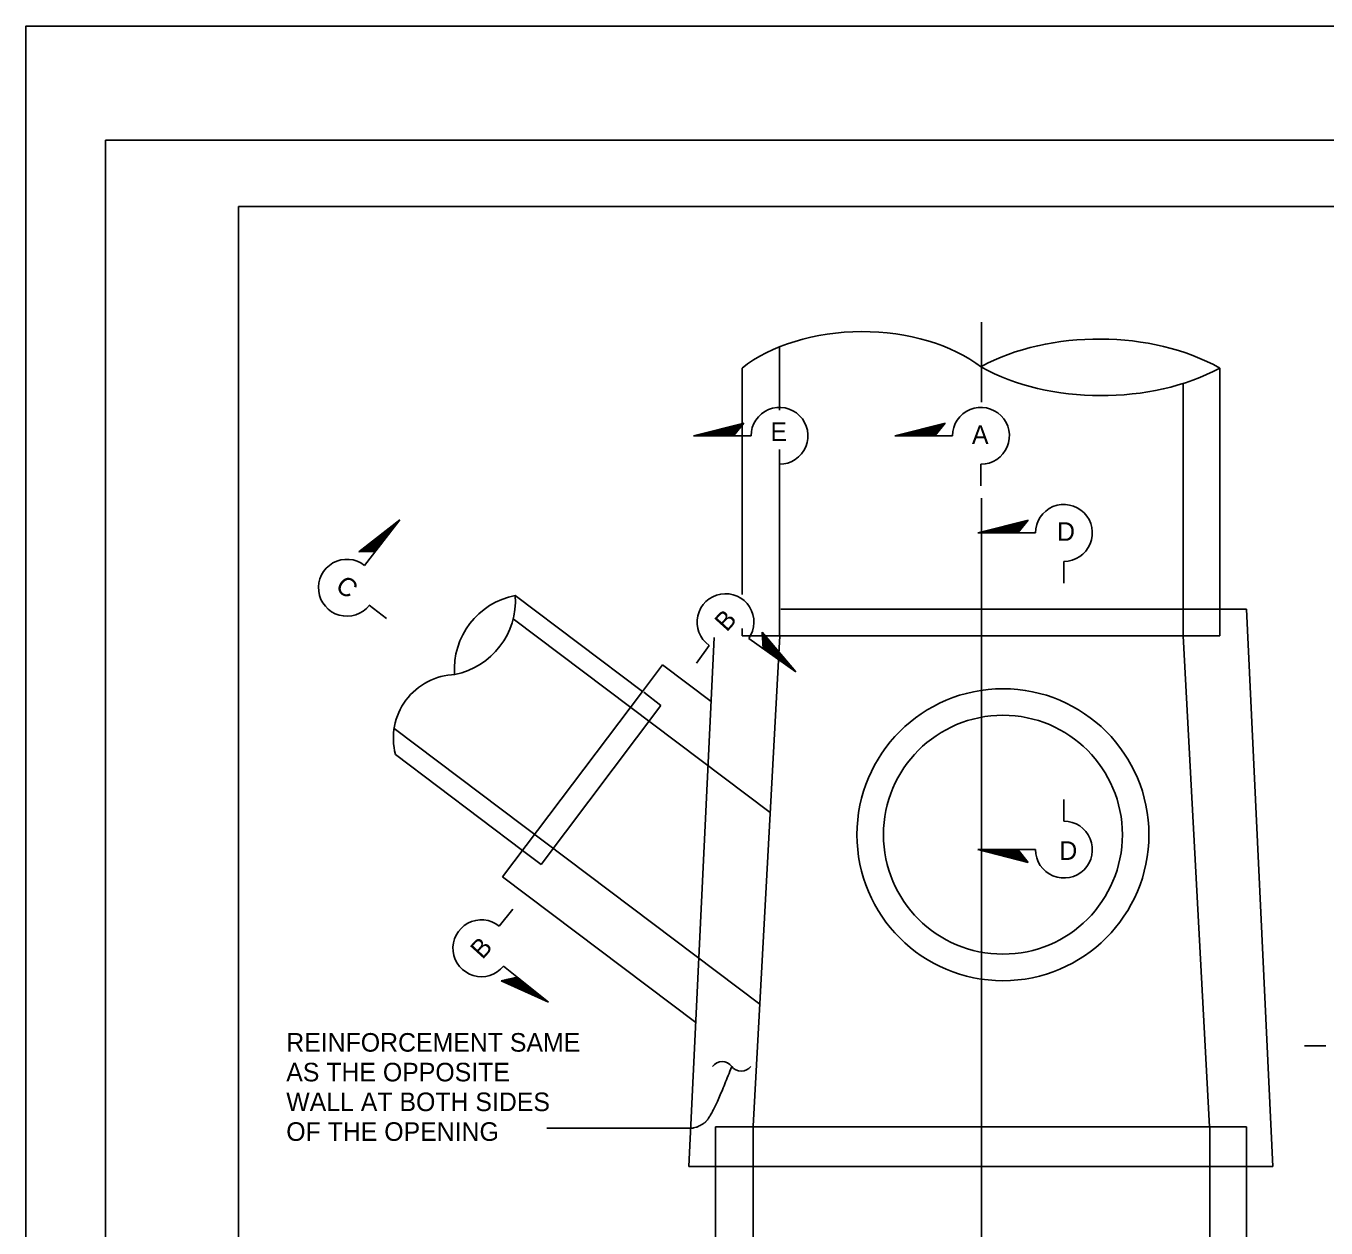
# Model space of a CAD drawing. Extents: x -879 to 881, y -471 to 715.
# Drawn here: x -879.5 to -389.7, y 261.8 to 714.7 of the extents above; entities that cross this region are included whole.
import ezdxf

# ---------------------------------------------------------------- set-up
doc = ezdxf.new("R2010")
doc.units = 0
for name, color, linetype in [('align_CULVERT', 7, 'Continuous'), ('align_CULVERT-anno', 7, 'Continuous'), ('border_PLOTTING-ELEMENTS', 7, 'Continuous'), ('border_rw_22x34_Cut_Lines', 7, 'Continuous'), ('border_SHEET', 7, 'Continuous'), ('pp_PRESENTATION', 7, 'Continuous')]:
    doc.layers.add(name, color=color, linetype=linetype)

msp = doc.modelspace()

# ---------------------------------------------------------------- linework, layer by layer
at = {"layer": 'align_CULVERT'}
for p, q in [((-595.6, 593.79), (-595.6, 569.91)), ((-609.7, 585.79), (-609.7, 500.49)), ((-429.7, 585.79), (-429.7, 494.95)), ((-443.52, 580.01), (-443.52, 484.95)), ((-595.6, 555.07), (-595.6, 484.95)), ((-647.24, 463.98), (-695.16, 500.09)), ((-595.06, 494.95), (-419.7, 494.95)), ((-429.7, 494.95), (-429.7, 484.95)), ((-419.7, 494.95), (-409.7, 284.95)), ((-599.1, 418.31), (-695.95, 491.3)), ((-609.7, 487.7), (-609.7, 484.95)), ((-609.7, 484.95), (-429.7, 484.95)), ((-595.46, 484.95), (-605.54, 300.23)), ((-620.21, 484.27), (-629.7, 284.95)), ((-443.47, 484.86), (-433.66, 299.95)), ((-639.72, 473.97), (-647.24, 463.98)), ((-621.36, 460.13), (-639.72, 473.97)), ((-647.24, 463.98), (-699.9, 394.1)), ((-640.26, 458.72), (-646.77, 463.63)), ((-640.26, 458.72), (-685.39, 398.82)), ((-603.04, 346.15), (-740.81, 449.98)), ((-692.38, 404.09), (-740.29, 440.2)), ((-685.39, 398.82), (-692.38, 404.09)), ((-627.12, 339.25), (-699.9, 394.1)), ((-619.7, 299.95), (-419.7, 299.95)), ((-619.7, 299.95), (-619.7, 284.95)), ((-605.54, 300.23), (-605.54, 233.57)), ((-433.52, 299.95), (-433.52, 188.69)), ((-419.7, 299.95), (-419.7, 284.95)), ((-629.7, 284.95), (-409.7, 284.95)), ((-619.7, 285.06), (-619.7, 196.81)), ((-419.7, 284.94), (-419.7, 196.81))]:
    msp.add_line(p, q, dxfattribs=at)
for radius in [55, 45]:
    msp.add_circle((-511.42, 409.98), radius, dxfattribs=at)
for centre, radius, start, end in [((-689.82, 472.34), 28.26, 100.8822, 184.0704), ((-723.55, 498.22), 28.45, 281.5239, 3.7853), ((-717.05, 446.32), 24.03, 91.9354, 194.755)]:
    msp.add_arc(centre, radius, start, end, dxfattribs=at)
for centre, major_axis, start_param, end_param in [((-564.4, 563.47), (-57.68, 0), 3.821135, 5.615674), ((-475.19, 554.35), (67.82, 0), 0.835692, 2.287601), ((-474.31, 618.1), (-68.29, 0), 0.846893, 2.282625)]:
    msp.add_ellipse(centre, major_axis=major_axis, ratio=0.624998, start_param=start_param, end_param=end_param, dxfattribs=at)
at = {"layer": 'align_CULVERT-anno'}
msp.add_line((-519.53, 536.75), (-519.53, 184.62), dxfattribs=at)
for centre, start, end in [((-617.21, 319.98), 36.8701, 143.1301), ((-610.01, 325.38), 216.8701, 323.1301)]:
    msp.add_arc(centre, 4.5, start, end, dxfattribs=at)
msp.add_open_spline([(-613.61, 322.68), (-621.01, 303.24), (-626.88, 299.44), (-630.45, 299.44), (-683.3, 299.46)], degree=2, dxfattribs=at)
at = {"layer": 'border_PLOTTING-ELEMENTS'}
for points in [[(-879.48, -471.32), (880.53, -471.32), (880.53, 714.68), (-879.48, 714.68)], [(-849.48, 671.68), (850.53, 671.68), (850.53, -428.32), (-849.48, -428.32)]]:
    msp.add_lwpolyline(points, close=True, dxfattribs=at)
at = {"layer": 'border_rw_22x34_Cut_Lines'}
msp.add_lwpolyline([(-849.48, 671.68), (850.53, 671.68), (850.53, -428.32), (-849.48, -428.32)], close=True, dxfattribs=at)
at = {"layer": 'border_SHEET'}
for p, q in [((-799.48, 646.68), (825.53, 646.68)), ((-799.48, -403.32), (-799.48, 646.68))]:
    msp.add_line(p, q, dxfattribs=at)
at = {"layer": 'pp_PRESENTATION'}
for p, q in [((-519.53, 603.08), (-519.53, 572.91)), ((-628.02, 560.27), (-609.07, 565.1)), ((-626.46, 560.27), (-609.48, 564.6)), ((-624.91, 560.27), (-609.88, 564.1)), ((-623.35, 560.27), (-610.29, 563.6)), ((-612.99, 560.27), (-609.07, 565.1)), ((-552.12, 560.26), (-533.17, 565.09)), ((-550.56, 560.26), (-533.58, 564.59)), ((-549.01, 560.26), (-533.98, 564.09)), ((-547.45, 560.26), (-534.39, 563.59)), ((-537.09, 560.26), (-533.17, 565.09)), ((-606.32, 560.27), (-628.02, 560.27)), ((-621.79, 560.27), (-610.69, 563.1)), ((-620.23, 560.27), (-611.1, 562.6)), ((-618.67, 560.27), (-611.51, 562.1)), ((-617.11, 560.27), (-611.91, 561.6)), ((-615.56, 560.27), (-612.32, 561.1)), ((-614, 560.27), (-612.72, 560.6)), ((-530.42, 560.26), (-552.12, 560.26)), ((-545.89, 560.26), (-534.8, 563.09)), ((-544.33, 560.26), (-535.2, 562.59)), ((-542.77, 560.26), (-535.61, 562.09)), ((-541.21, 560.26), (-536.01, 561.59)), ((-539.66, 560.26), (-536.42, 561.09)), ((-538.1, 560.26), (-536.82, 560.59)), ((-595.6, 549.56), (-595.6, 541.4)), ((-519.7, 549.55), (-519.7, 541.4)), ((-738.6, 528.57), (-754.08, 516.62)), ((-739.56, 527.35), (-753.43, 516.63)), ((-740.52, 526.12), (-752.79, 516.64)), ((-741.48, 524.89), (-752.14, 516.66)), ((-751.97, 511.47), (-738.6, 528.57)), ((-520.88, 523.68), (-501.93, 528.51)), ((-519.32, 523.68), (-502.33, 528.01)), ((-517.76, 523.68), (-502.74, 527.51)), ((-516.2, 523.68), (-503.14, 527.01)), ((-514.65, 523.68), (-503.55, 526.5)), ((-513.09, 523.68), (-503.96, 526)), ((-511.53, 523.68), (-504.36, 525.5)), ((-509.97, 523.68), (-504.77, 525)), ((-508.41, 523.68), (-505.17, 524.5)), ((-505.84, 523.68), (-501.93, 528.51)), ((-742.44, 523.67), (-751.5, 516.67)), ((-743.4, 522.44), (-750.86, 516.68)), ((-744.36, 521.21), (-750.21, 516.69)), ((-745.32, 519.98), (-749.57, 516.7)), ((-499.17, 523.68), (-520.88, 523.68)), ((-506.85, 523.68), (-505.58, 524)), ((-747.86, 516.73), (-754.08, 516.62)), ((-746.28, 518.75), (-748.92, 516.71)), ((-747.24, 517.53), (-748.28, 516.72)), ((-488.46, 512.96), (-488.46, 504.81)), ((-750.13, 496.43), (-743.71, 491.41)), ((-589.46, 471.36), (-602.14, 486.24)), ((-601.74, 480.04), (-602.14, 486.24)), ((-590.73, 472.26), (-602.1, 485.6)), ((-592, 473.16), (-602.06, 484.96)), ((-622.12, 481.33), (-626.83, 474.67)), ((-607.19, 483.89), (-589.46, 471.36)), ((-593.28, 474.06), (-602.02, 484.32)), ((-594.55, 474.96), (-601.98, 483.67)), ((-595.82, 475.86), (-601.93, 483.03)), ((-597.1, 476.76), (-601.89, 482.39)), ((-598.37, 477.66), (-601.85, 481.74)), ((-599.64, 478.56), (-601.81, 481.1)), ((-600.91, 479.46), (-601.77, 480.46)), ((-488.46, 415.09), (-488.46, 423.24)), ((-520.88, 404.38), (-501.93, 399.55)), ((-499.17, 404.38), (-520.88, 404.38)), ((-519.32, 404.38), (-502.33, 400.05)), ((-517.76, 404.38), (-502.74, 400.55)), ((-516.2, 404.38), (-503.14, 401.05)), ((-514.65, 404.38), (-503.55, 401.55)), ((-513.09, 404.38), (-503.96, 402.05)), ((-511.53, 404.38), (-504.36, 402.55)), ((-509.97, 404.38), (-504.77, 403.05)), ((-508.41, 404.38), (-505.17, 403.55)), ((-506.85, 404.38), (-505.58, 404.05)), ((-505.84, 404.38), (-501.93, 399.55)), ((-701.19, 375.54), (-696.07, 381.88)), ((-699.58, 360.47), (-682.69, 346.84)), ((-694.39, 356.28), (-700.47, 354.98)), ((-682.69, 346.84), (-700.47, 354.98)), ((-683.9, 347.82), (-699.84, 355.11)), ((-685.11, 348.8), (-699.21, 355.25)), ((-686.33, 349.77), (-698.58, 355.38)), ((-687.54, 350.75), (-697.95, 355.52)), ((-688.75, 351.73), (-697.32, 355.65)), ((-689.97, 352.71), (-696.69, 355.79)), ((-691.18, 353.69), (-696.06, 355.92)), ((-692.39, 354.67), (-695.43, 356.06)), ((-693.6, 355.65), (-694.8, 356.19)), ((-389.71, 330.48), (-397.86, 330.48))]:
    msp.add_line(p, q, dxfattribs=at)
for centre, start, end in [((-595.6, 560.27), 269.9995, 180), ((-519.7, 560.26), 269.9995, 180), ((-488.46, 523.68), 269.9995, 180), ((-758.57, 503.03), 51.9811, 321.9816), ((-615.94, 490.08), 324.7445, 234.745), ((-488.46, 404.38), 180, 90.0005), ((-707.92, 367.2), 51.0973, 321.0978)]:
    msp.add_arc(centre, 10.72, start, end, dxfattribs=at)

# ---------------------------------------------------------------- texts
at = {"layer": 'align_CULVERT-anno'}
for s, p in [('REINFORCEMENT SAME', (-781.43, 328.24)), ('AS THE OPPOSITE', (-781.43, 317.04)), ('WALL AT BOTH SIDES', (-781.43, 305.84)), ('OF THE OPENING', (-781.43, 294.64))]:
    msp.add_text(s, height=7, dxfattribs=at).set_placement(p)
at = {"layer": 'pp_PRESENTATION'}
for s, p in [('E', (-599, 558.32)), ('A', (-523.1, 557.24)), ('D', (-491.05, 520.71)), ('D', (-490.17, 400.49))]:
    msp.add_text(s, height=7, dxfattribs=at).set_placement(p)
for s, rotation, p in [('C', 322.8172, (-763.35, 502.65)), ('B', 47.8449, (-615.49, 486.13)), ('B', 47.8449, (-707.52, 362.73))]:
    msp.add_text(s, height=7, rotation=rotation, dxfattribs=at).set_placement(p)

doc.saveas('drawing.dxf')
